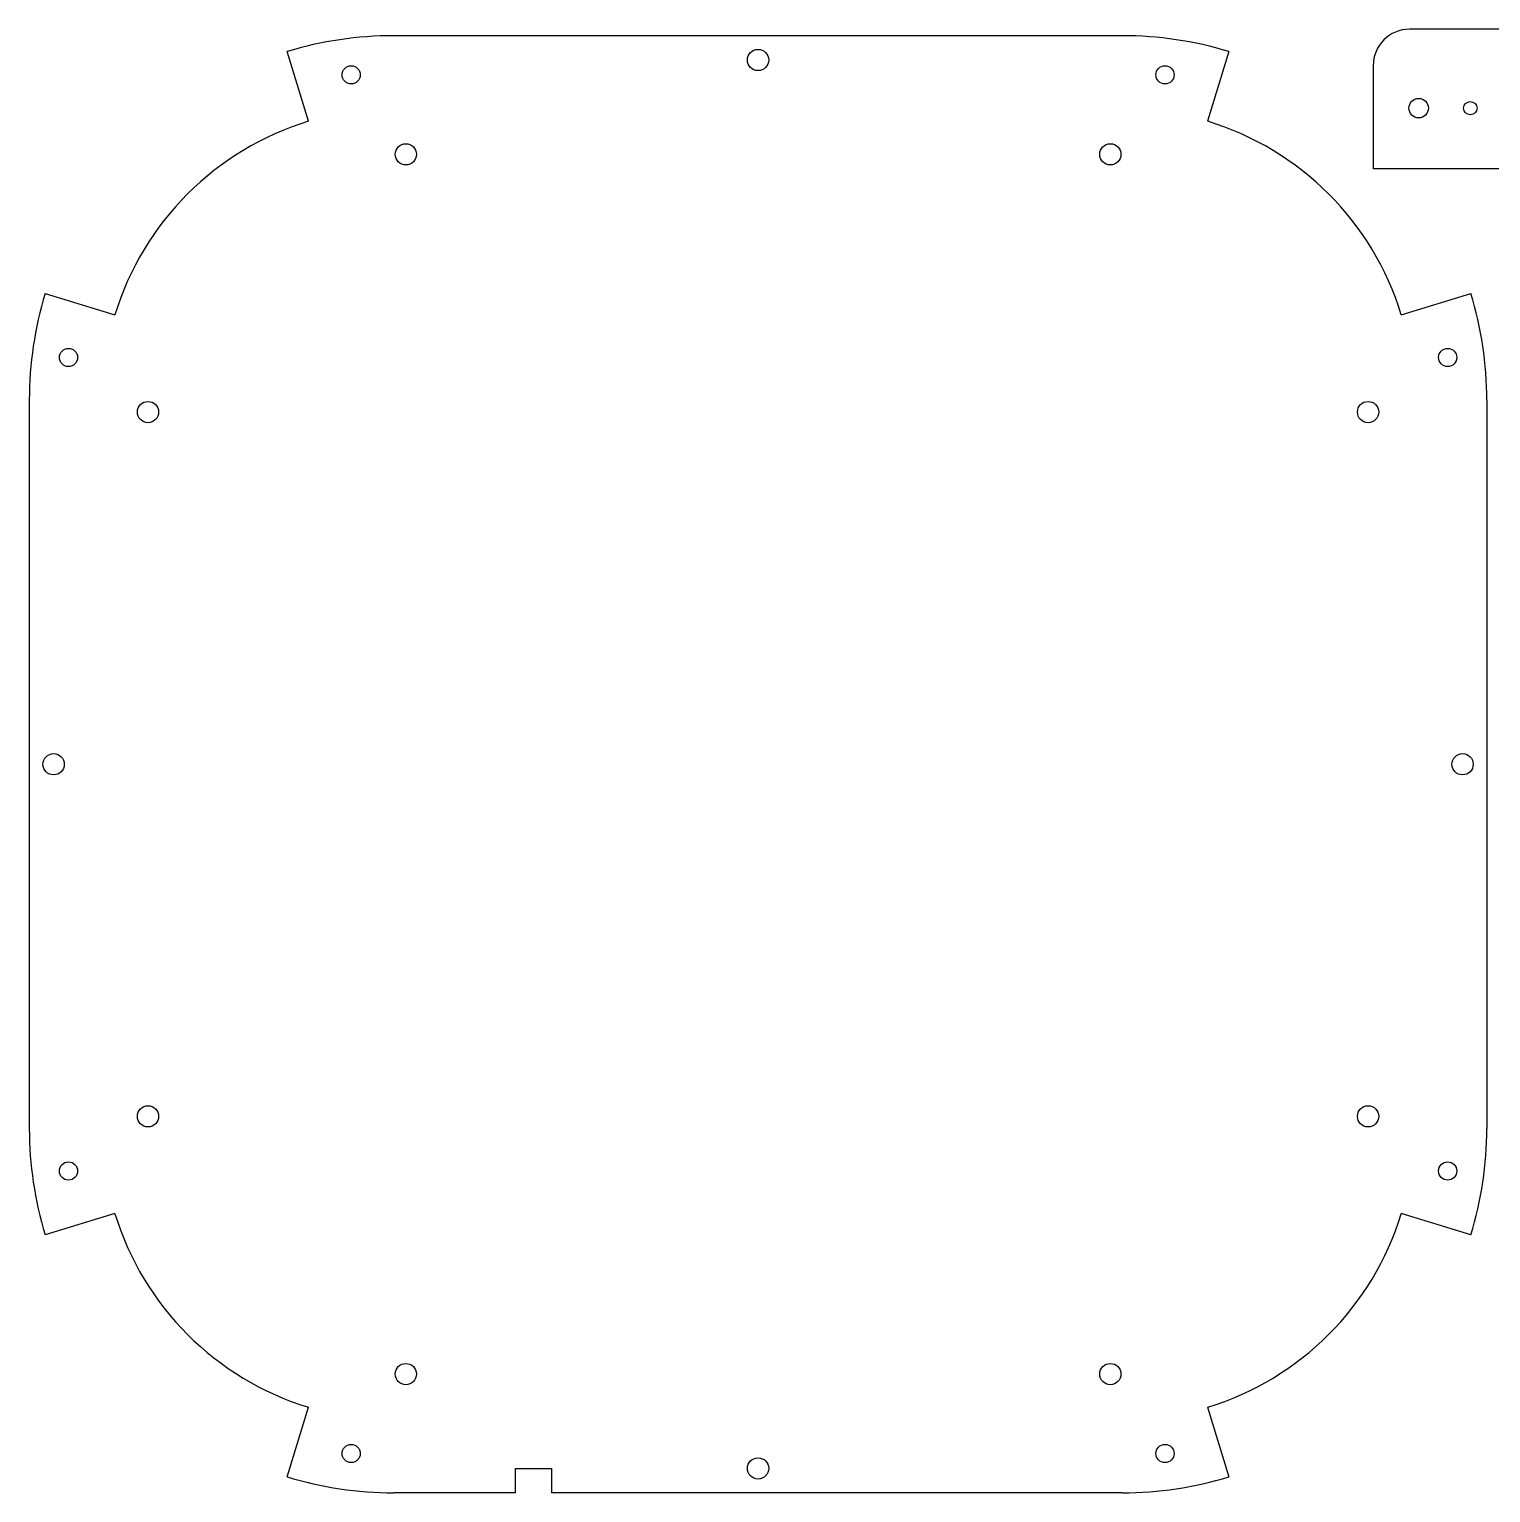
# Model space of a CAD drawing. Extents: x 12 to 499, y -233 to 254.
# Drawn here: x 14 to 254.6, y -232.6 to 8.4 of the extents above; entities that cross this region are included whole.
import ezdxf

# ---------------------------------------------------------------- set-up
doc = ezdxf.new("R2010")
doc.units = 0
doc.header["$LTSCALE"] = 12.7
doc.layers.add('VISIBLE', color=7, linetype='CONTINUOUS')

msp = doc.modelspace()

# ---------------------------------------------------------------- linework, layer by layer
at = {"layer": 'VISIBLE'}
for p, q in [((194.01, 7.39), (74.01, 7.39)), ((314.29, 8.45), (241.29, 8.45)), ((59.97, -6.7), (56.46, 4.77)), ((211.55, 4.77), (208.04, -6.7)), ((235.29, 2.45), (235.29, -14.55)), ((320.29, -14.55), (235.29, -14.55)), ((16.63, -35.06), (28.1, -38.57)), ((239.91, -38.57), (251.38, -35.06)), ((14.01, -52.61), (14.01, -172.61)), ((254.01, -52.61), (254.01, -172.61)), ((28.1, -186.64), (16.63, -190.15)), ((251.38, -190.15), (239.91, -186.64)), ((56.46, -229.99), (59.97, -218.51)), ((208.04, -218.51), (211.55, -229.99)), ((94.01, -228.61), (94.01, -232.61)), ((94.01, -228.61), (100.01, -228.61)), ((100.01, -228.61), (100.01, -232.61)), ((94.01, -232.61), (74.01, -232.61)), ((194.01, -232.61), (100.01, -232.61))]:
    msp.add_line(p, q, dxfattribs=at)
for centre, radius in [((134.01, 3.39), 1.75), ((67.01, 0.94), 1.5), ((201.01, 0.94), 1.5), ((242.79, -4.55), 1.6), ((251.29, -4.55), 1.1), ((76.01, -12.15), 1.75), ((192.01, -12.15), 1.75), ((20.46, -45.61), 1.5), ((247.55, -45.61), 1.5), ((33.55, -54.61), 1.75), ((234.46, -54.61), 1.75), ((18.01, -112.61), 1.75), ((250.01, -112.61), 1.75), ((33.55, -170.61), 1.75), ((234.46, -170.61), 1.75), ((20.46, -179.61), 1.5), ((247.55, -179.61), 1.5), ((76.01, -213.07), 1.75), ((192.01, -213.07), 1.75), ((67.01, -226.15), 1.5), ((201.01, -226.15), 1.5), ((134.01, -228.61), 1.75)]:
    msp.add_circle(centre, radius, dxfattribs=at)
for centre, radius, start, end in [((74.01, -52.61), 60, 90, 107), ((194.01, -52.61), 60, 73, 90), ((241.29, 2.45), 6, 90, 180), ((74.01, -52.61), 48, 107, 163), ((194.01, -52.61), 48, 17, 73), ((74.01, -52.61), 60, 163, 180), ((194.01, -52.61), 60, 0, 17), ((74.01, -172.61), 60, 180, 197), ((194.01, -172.61), 60, 343, 0), ((74.01, -172.61), 48, 197, 253), ((194.01, -172.61), 48, 287, 343), ((74.01, -172.61), 60, 253, 270), ((194.01, -172.61), 60, 270, 287)]:
    msp.add_arc(centre, radius, start, end, dxfattribs=at)

doc.saveas('drawing.dxf')
